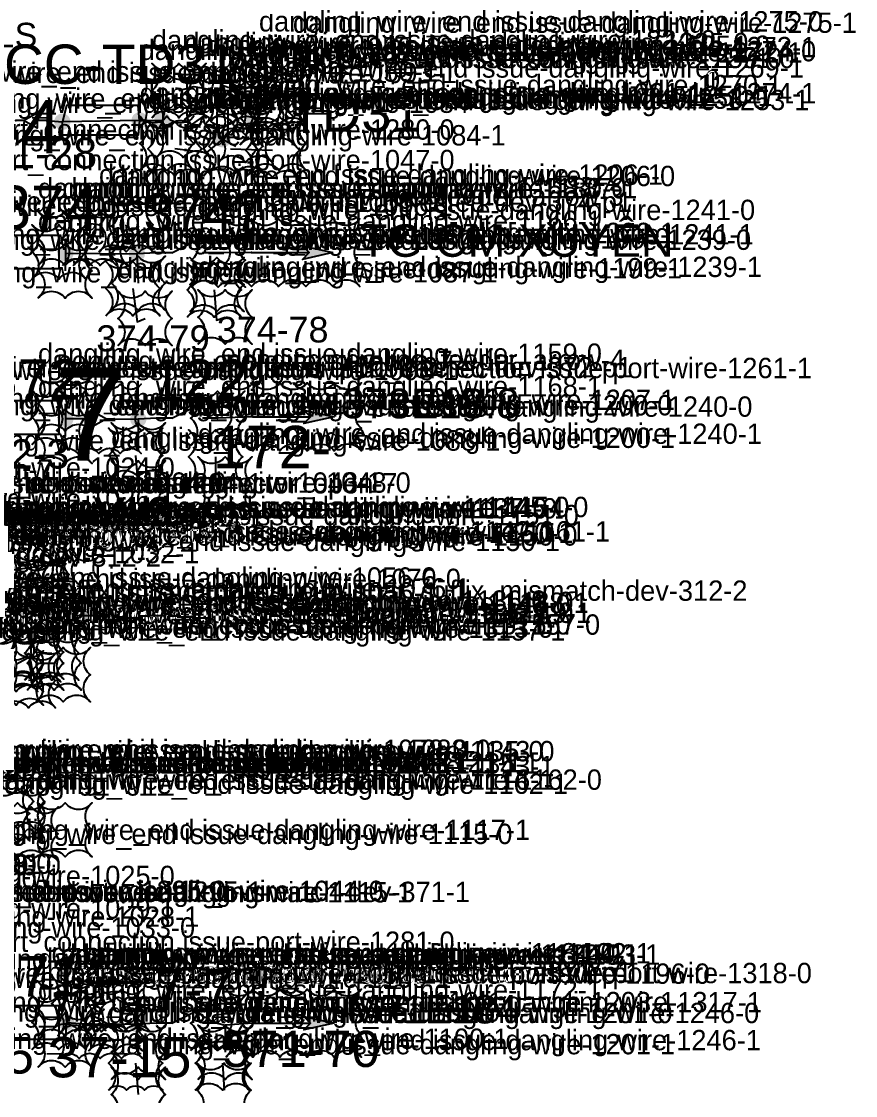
# Model space of a CAD drawing. Header units: millimetres. Extents: x -274 to 321, y 3 to 213.
# Drawn here: x 247.7 to 309.2, y 87.7 to 166.9 of the extents above; entities that cross this region are included whole.
import ezdxf

# ---------------------------------------------------------------- set-up
doc = ezdxf.new("R2010")
doc.units = ezdxf.units.MM
doc.layers.add('AI_REVIEW', color=2, linetype='Continuous')
doc.layers.add('TEXT', color=7, linetype='Continuous')
for name, color, linetype, lineweight in [('HV_500KV', 6, 'Continuous', 25), ('MV_35KV', 30, 'Continuous', 25), ('SLD_OTHER', 7, 'Continuous', 25)]:
    doc.layers.add(name, color=color, linetype=linetype, lineweight=lineweight)
doc.layers.add('SYM_PORTS', color=8, linetype='Continuous', plot=False)
doc.styles.add('SLD_TEXT', font='arial.ttf')

# ---------------------------------------------------------------- blocks, each defined once
blk = doc.blocks.new('SYM_CABLE_TERMINATION')
at = {"lineweight": 25}
for points in [[(0, 1.25), (0, 0.5)], [(0, -0.625), (0, -1.25)]]:
    blk.add_lwpolyline(points, dxfattribs=at)
blk.add_lwpolyline([(-0.625, 0.5), (0.625, 0.5), (0, -0.625)], close=True, dxfattribs=at)
at = {"layer": 'SYM_PORTS'}
for p in [(0, 1.25), (0, -1.25)]:
    blk.add_point(p, dxfattribs=at)
blk = doc.blocks.new('SYM_CIRCUIT_BREAKER')
at = {"lineweight": 25}
blk.add_lwpolyline([(-1.25, 2.5), (1.25, 2.5), (1.25, -2.5), (-1.25, -2.5)], close=True, dxfattribs=at)
at = {"layer": 'SYM_PORTS'}
for p in [(0, 2.5), (0, -2.5)]:
    blk.add_point(p, dxfattribs=at)
blk.add_attdef('DEVICE_CODE', (2.25, -0.5), '', height=2)
at = {"flags": 1}
blk.add_attdef('RATING', (2.25, -3.5), '', height=2, dxfattribs=at)
blk = doc.blocks.new('SYM_DISCONNECTOR_OPEN')
at = {"lineweight": 25}
for points in [[(0, 2.5), (0, 1.25)], [(0, -1.25), (-1.125, 1)], [(0, -1.25), (0, -2.5)]]:
    blk.add_lwpolyline(points, dxfattribs=at)
at = {"layer": 'SYM_PORTS'}
for p in [(0, 2.5), (0, -2.5)]:
    blk.add_point(p, dxfattribs=at)
blk.add_attdef('DEVICE_CODE', (1, -0.5), '', height=2)
blk = doc.blocks.new('SYM_LINE_FEEDER_ARROW')
blk.add_hatch(color=7).paths.add_polyline_path([(0, -3), (-0.5, -0.75), (0, -1.25), (0.5, -0.75)])
at = {"lineweight": 25}
blk.add_lwpolyline([(0, 3), (0, -1.25)], dxfattribs=at)
blk.add_lwpolyline([(0, -3), (-0.5, -0.75), (0, -1.25), (0.5, -0.75)], close=True, dxfattribs=at)
at = {"layer": 'SYM_PORTS'}
blk.add_point((0, 3), dxfattribs=at)
blk.add_attdef('LINE_NAME', (1.5, 0), '', height=2)

msp = doc.modelspace()

# ---------------------------------------------------------------- hatches: boundary and pattern name
at = {"layer": 'HV_500KV'}
h = msp.add_hatch(color=7, dxfattribs=at)
edge = h.paths.add_edge_path()
edge.add_arc((251, 93.1), 0.6, 0, 360)
h = msp.add_hatch(color=7, dxfattribs=at)
edge = h.paths.add_edge_path()
edge.add_arc((256.2, 92.975), 0.6, 0, 360)
at = {"layer": 'MV_35KV'}
h = msp.add_hatch(color=7, dxfattribs=at)
edge = h.paths.add_edge_path()
edge.add_arc((250.925, 149.8), 0.6, 0, 360)
h = msp.add_hatch(color=7, dxfattribs=at)
edge = h.paths.add_edge_path()
edge.add_arc((256.2, 149.775), 0.6, 0, 360)
h = msp.add_hatch(color=7, dxfattribs=at)
edge = h.paths.add_edge_path()
edge.add_arc((250.925, 137.6), 0.6, 0, 360)
h = msp.add_hatch(color=7, dxfattribs=at)
edge = h.paths.add_edge_path()
edge.add_arc((256.3, 137.575), 0.6, 0, 360)
at = {"layer": 'SLD_OTHER'}
h = msp.add_hatch(color=7, dxfattribs=at)
edge = h.paths.add_edge_path()
edge.add_arc((266.171, 161.557), 0.6, 0, 360)
h = msp.add_hatch(color=7, dxfattribs=at)
edge = h.paths.add_edge_path()
edge.add_arc((262.517, 160.896), 0.6, 0, 360)
h = msp.add_hatch(color=7, dxfattribs=at)
edge = h.paths.add_edge_path()
edge.add_arc((250.7, 159.5), 0.6, 0, 360)
h = msp.add_hatch(color=7, dxfattribs=at)
edge = h.paths.add_edge_path()
edge.add_arc((256.4, 159.6), 0.6, 0, 360)
h = msp.add_hatch(color=7, dxfattribs=at)
edge = h.paths.add_edge_path()
edge.add_arc((258.075, 159.6), 0.6, 0, 360)
h = msp.add_hatch(color=7, dxfattribs=at)
edge = h.paths.add_edge_path()
edge.add_arc((264.767, 159.796), 0.6, 0, 360)
h = msp.add_hatch(color=7, dxfattribs=at)
edge = h.paths.add_edge_path()
edge.add_arc((262.517, 158.204), 0.6, 0, 360)
h = msp.add_hatch(color=7, dxfattribs=at)
edge = h.paths.add_edge_path()
edge.add_arc((250.9, 125.65), 0.6, 0, 360)

# ---------------------------------------------------------------- linework, layer by layer
at = {"layer": 'AI_REVIEW'}
for points in [[(265.2, 161.2, -0.5), (267.2, 161.2, -0.5), (269.2, 161.2, -0.5), (269.2, 163.2, -0.5), (269.2, 165.2, -0.5), (267.2, 165.2, -0.5), (265.2, 165.2, -0.5), (265.2, 163.2, -0.5)], [(267.7, 161.1, -0.5), (269.7, 161.1, -0.5), (271.7, 161.1, -0.5), (271.7, 163.1, -0.5), (271.7, 165.1, -0.5), (269.7, 165.1, -0.5), (267.7, 165.1, -0.5), (267.7, 163.1, -0.5)], [(257.3, 159.8, -0.5), (259.3, 159.8, -0.5), (261.3, 159.8, -0.5), (261.3, 161.8, -0.5), (261.3, 163.8, -0.5), (259.3, 163.8, -0.5), (257.3, 163.8, -0.5), (257.3, 161.8, -0.5)], [(259.7, 159.6, -0.5), (261.7, 159.6, -0.5), (263.7, 159.6, -0.5), (263.7, 161.6, -0.5), (263.7, 163.6, -0.5), (261.7, 163.6, -0.5), (259.7, 163.6, -0.5), (259.7, 161.6, -0.5)], [(261.3, 159.4, -0.5), (263.3, 159.4, -0.5), (265.3, 159.4, -0.5), (265.3, 161.4, -0.5), (265.3, 163.4, -0.5), (263.3, 163.4, -0.5), (261.3, 163.4, -0.5), (261.3, 161.4, -0.5)], [(264.7, 159.3, -0.5), (266.7, 159.3, -0.5), (268.7, 159.3, -0.5), (268.7, 161.3, -0.5), (268.7, 163.3, -0.5), (266.7, 163.3, -0.5), (264.7, 163.3, -0.5), (264.7, 161.3, -0.5)], [(256.4, 159.1, -0.5), (258.4, 159.1, -0.5), (260.4, 159.1, -0.5), (260.4, 161.1, -0.5), (260.4, 163.1, -0.5), (258.4, 163.1, -0.5), (256.4, 163.1, -0.5), (256.4, 161.1, -0.5)], [(262.2, 158.5, -0.5), (264.2, 158.5, -0.5), (266.2, 158.5, -0.5), (266.2, 160.5, -0.5), (266.2, 162.5, -0.5), (264.2, 162.5, -0.5), (262.2, 162.5, -0.5), (262.2, 160.5, -0.5)], [(263.1, 158.5, -0.5), (265.1, 158.5, -0.5), (267.1, 158.5, -0.5), (267.1, 160.5, -0.5), (267.1, 162.5, -0.5), (265.1, 162.5, -0.5), (263.1, 162.5, -0.5), (263.1, 160.5, -0.5)], [(263.7, 158.9, -0.5), (265.7, 158.9, -0.5), (267.7, 158.9, -0.5), (267.7, 160.9, -0.5), (267.7, 162.9, -0.5), (265.7, 162.9, -0.5), (263.7, 162.9, -0.5), (263.7, 160.9, -0.5)], [(264.7, 159, -0.5), (266.7, 159, -0.5), (268.7, 159, -0.5), (268.7, 161, -0.5), (268.7, 163, -0.5), (266.7, 163, -0.5), (264.7, 163, -0.5), (264.7, 161, -0.5)], [(263.8, 157.8, -0.5), (265.8, 157.8, -0.5), (267.8, 157.8, -0.5), (267.8, 159.8, -0.5), (267.8, 161.8, -0.5), (265.8, 161.8, -0.5), (263.8, 161.8, -0.5), (263.8, 159.8, -0.5)], [(257.62, 156.86, -0.5), (259.62, 156.86, -0.5), (261.62, 156.86, -0.5), (261.62, 158.86, -0.5), (261.62, 160.86, -0.5), (259.62, 160.86, -0.5), (257.62, 160.86, -0.5), (257.62, 158.86, -0.5)], [(257.62, 156.86, -0.5), (259.62, 156.86, -0.5), (261.62, 156.86, -0.5), (261.62, 158.86, -0.5), (261.62, 160.86, -0.5), (259.62, 160.86, -0.5), (257.62, 160.86, -0.5), (257.62, 158.86, -0.5)], [(262.2, 156.5, -0.5), (264.2, 156.5, -0.5), (266.2, 156.5, -0.5), (266.2, 158.5, -0.5), (266.2, 160.5, -0.5), (264.2, 160.5, -0.5), (262.2, 160.5, -0.5), (262.2, 158.5, -0.5)], [(256.4, 155.9, -0.5), (258.4, 155.9, -0.5), (260.4, 155.9, -0.5), (260.4, 157.9, -0.5), (260.4, 159.9, -0.5), (258.4, 159.9, -0.5), (256.4, 159.9, -0.5), (256.4, 157.9, -0.5)], [(257, 155.5, -0.5), (259, 155.5, -0.5), (261, 155.5, -0.5), (261, 157.5, -0.5), (261, 159.5, -0.5), (259, 159.5, -0.5), (257, 159.5, -0.5), (257, 157.5, -0.5)], [(261.1, 155.5, -0.5), (263.1, 155.5, -0.5), (265.1, 155.5, -0.5), (265.1, 157.5, -0.5), (265.1, 159.5, -0.5), (263.1, 159.5, -0.5), (261.1, 159.5, -0.5), (261.1, 157.5, -0.5)], [(261.5, 155.7, -0.5), (263.5, 155.7, -0.5), (265.5, 155.7, -0.5), (265.5, 157.7, -0.5), (265.5, 159.7, -0.5), (263.5, 159.7, -0.5), (261.5, 159.7, -0.5), (261.5, 157.7, -0.5)], [(264.2, 155.4, -0.5), (266.2, 155.4, -0.5), (268.2, 155.4, -0.5), (268.2, 157.4, -0.5), (268.2, 159.4, -0.5), (266.2, 159.4, -0.5), (264.2, 159.4, -0.5), (264.2, 157.4, -0.5)], [(264.7, 155.9, -0.5), (266.7, 155.9, -0.5), (268.7, 155.9, -0.5), (268.7, 157.9, -0.5), (268.7, 159.9, -0.5), (266.7, 159.9, -0.5), (264.7, 159.9, -0.5), (264.7, 157.9, -0.5)], [(253.4, 149.9, -0.5), (255.4, 149.9, -0.5), (257.4, 149.9, -0.5), (257.4, 151.9, -0.5), (257.4, 153.9, -0.5), (255.4, 153.9, -0.5), (253.4, 153.9, -0.5), (253.4, 151.9, -0.5)], [(254.3, 149.8, -0.5), (256.3, 149.8, -0.5), (258.3, 149.8, -0.5), (258.3, 151.8, -0.5), (258.3, 153.8, -0.5), (256.3, 153.8, -0.5), (254.3, 153.8, -0.5), (254.3, 151.8, -0.5)], [(248.9, 148.9, -0.5), (250.9, 148.9, -0.5), (252.9, 148.9, -0.5), (252.9, 150.9, -0.5), (252.9, 152.9, -0.5), (250.9, 152.9, -0.5), (248.9, 152.9, -0.5), (248.9, 150.9, -0.5)], [(250.7, 148.9, -0.5), (252.7, 148.9, -0.5), (254.7, 148.9, -0.5), (254.7, 150.9, -0.5), (254.7, 152.9, -0.5), (252.7, 152.9, -0.5), (250.7, 152.9, -0.5), (250.7, 150.9, -0.5)], [(251.5, 148.9, -0.5), (253.5, 148.9, -0.5), (255.5, 148.9, -0.5), (255.5, 150.9, -0.5), (255.5, 152.9, -0.5), (253.5, 152.9, -0.5), (251.5, 152.9, -0.5), (251.5, 150.9, -0.5)], [(262.65, 147.35, -0.5), (264.65, 147.35, -0.5), (266.65, 147.35, -0.5), (268.65, 147.35, -0.5), (270.65, 147.35, -0.5), (272.65, 147.35, -0.5), (272.65, 149.017, -0.5), (272.65, 150.683, -0.5), (272.65, 152.35, -0.5), (270.65, 152.35, -0.5), (268.65, 152.35, -0.5), (266.65, 152.35, -0.5), (264.65, 152.35, -0.5), (262.65, 152.35, -0.5), (262.65, 150.683, -0.5), (262.65, 149.017, -0.5)], [(248.45, 147.9, -0.5), (250.45, 147.9, -0.5), (252.45, 147.9, -0.5), (252.45, 149.9, -0.5), (252.45, 151.9, -0.5), (250.45, 151.9, -0.5), (248.45, 151.9, -0.5), (248.45, 149.9, -0.5)], [(260.2, 147.3, -0.5), (262.2, 147.3, -0.5), (264.2, 147.3, -0.5), (264.2, 149.3, -0.5), (264.2, 151.3, -0.5), (262.2, 151.3, -0.5), (260.2, 151.3, -0.5), (260.2, 149.3, -0.5)], [(248.9, 146.5, -0.5), (250.9, 146.5, -0.5), (252.9, 146.5, -0.5), (252.9, 148.5, -0.5), (252.9, 150.5, -0.5), (250.9, 150.5, -0.5), (248.9, 150.5, -0.5), (248.9, 148.5, -0.5)], [(253.9, 145.2, -0.5), (255.9, 145.2, -0.5), (257.9, 145.2, -0.5), (257.9, 147.2, -0.5), (257.9, 149.2, -0.5), (255.9, 149.2, -0.5), (253.9, 149.2, -0.5), (253.9, 147.2, -0.5)], [(254.3, 145.6, -0.5), (256.3, 145.6, -0.5), (258.3, 145.6, -0.5), (258.3, 147.6, -0.5), (258.3, 149.6, -0.5), (256.3, 149.6, -0.5), (254.3, 149.6, -0.5), (254.3, 147.6, -0.5)], [(259.9, 145.1, -0.5), (261.9, 145.1, -0.5), (263.9, 145.1, -0.5), (263.9, 147.1, -0.5), (263.9, 149.1, -0.5), (261.9, 149.1, -0.5), (259.9, 149.1, -0.5), (259.9, 147.1, -0.5)], [(260.1, 145.5, -0.5), (262.1, 145.5, -0.5), (264.1, 145.5, -0.5), (264.1, 147.5, -0.5), (264.1, 149.5, -0.5), (262.1, 149.5, -0.5), (260.1, 149.5, -0.5), (260.1, 147.5, -0.5)], [(254.8, 143, -0.5), (256.8, 143, -0.5), (258.8, 143, -0.5), (258.8, 145, -0.5), (258.8, 147, -0.5), (256.8, 147, -0.5), (254.8, 147, -0.5), (254.8, 145, -0.5)], [(260.7, 143.1, -0.5), (262.7, 143.1, -0.5), (264.7, 143.1, -0.5), (264.7, 145.1, -0.5), (264.7, 147.1, -0.5), (262.7, 147.1, -0.5), (260.7, 147.1, -0.5), (260.7, 145.1, -0.5)], [(248.9, 136.7, -0.5), (250.9, 136.7, -0.5), (252.9, 136.7, -0.5), (252.9, 138.7, -0.5), (252.9, 140.7, -0.5), (250.9, 140.7, -0.5), (248.9, 140.7, -0.5), (248.9, 138.7, -0.5)], [(250.275, 135.037, -0.5), (251.838, 135.037, -0.5), (253.4, 135.037, -0.5), (254.962, 135.037, -0.5), (256.525, 135.037, -0.5), (256.525, 136.745, -0.5), (256.525, 138.454, -0.5), (256.525, 140.162, -0.5), (254.962, 140.162, -0.5), (253.4, 140.162, -0.5), (251.838, 140.162, -0.5), (250.275, 140.162, -0.5), (250.275, 138.454, -0.5), (250.275, 136.745, -0.5)], [(262.75, 135.25, -0.5), (264.75, 135.25, -0.5), (266.75, 135.25, -0.5), (268.75, 135.25, -0.5), (270.75, 135.25, -0.5), (272.75, 135.25, -0.5), (272.75, 136.917, -0.5), (272.75, 138.583, -0.5), (272.75, 140.25, -0.5), (270.75, 140.25, -0.5), (268.75, 140.25, -0.5), (266.75, 140.25, -0.5), (264.75, 140.25, -0.5), (262.75, 140.25, -0.5), (262.75, 138.583, -0.5), (262.75, 136.917, -0.5)], [(248.45, 135.7, -0.5), (250.45, 135.7, -0.5), (252.45, 135.7, -0.5), (252.45, 137.7, -0.5), (252.45, 139.7, -0.5), (250.45, 139.7, -0.5), (248.45, 139.7, -0.5), (248.45, 137.7, -0.5)], [(260.15, 135.644, -0.5), (262.15, 135.644, -0.5), (264.15, 135.644, -0.5), (264.15, 137.644, -0.5), (264.15, 139.644, -0.5), (262.15, 139.644, -0.5), (260.15, 139.644, -0.5), (260.15, 137.644, -0.5)], [(248.9, 134.3, -0.5), (250.9, 134.3, -0.5), (252.9, 134.3, -0.5), (252.9, 136.3, -0.5), (252.9, 138.3, -0.5), (250.9, 138.3, -0.5), (248.9, 138.3, -0.5), (248.9, 136.3, -0.5)], [(254.3, 133.3, -0.5), (256.3, 133.3, -0.5), (258.3, 133.3, -0.5), (258.3, 135.3, -0.5), (258.3, 137.3, -0.5), (256.3, 137.3, -0.5), (254.3, 137.3, -0.5), (254.3, 135.3, -0.5)], [(254.1, 132.9, -0.5), (255.433, 132.9, -0.5), (256.767, 132.9, -0.5), (258.1, 132.9, -0.5), (258.1, 134.9, -0.5), (258.1, 136.9, -0.5), (256.767, 136.9, -0.5), (255.433, 136.9, -0.5), (254.1, 136.9, -0.5), (254.1, 134.9, -0.5)], [(260, 132.8, -0.5), (262, 132.8, -0.5), (264, 132.8, -0.5), (264, 134.8, -0.5), (264, 136.8, -0.5), (262, 136.8, -0.5), (260, 136.8, -0.5), (260, 134.8, -0.5)], [(260.7, 130.8, -0.5), (262.7, 130.8, -0.5), (264.7, 130.8, -0.5), (264.7, 132.8, -0.5), (264.7, 134.8, -0.5), (262.7, 134.8, -0.5), (260.7, 134.8, -0.5), (260.7, 132.8, -0.5)], [(254.3, 130.5, -0.5), (256.3, 130.5, -0.5), (258.3, 130.5, -0.5), (258.3, 132.5, -0.5), (258.3, 134.5, -0.5), (256.3, 134.5, -0.5), (254.3, 134.5, -0.5), (254.3, 132.5, -0.5)], [(244.9, 125.3, -0.5), (246.9, 125.3, -0.5), (248.9, 125.3, -0.5), (248.9, 126.633, -0.5), (248.9, 127.967, -0.5), (248.9, 129.3, -0.5), (246.9, 129.3, -0.5), (244.9, 129.3, -0.5), (244.9, 127.967, -0.5), (244.9, 126.633, -0.5)], [(245.6, 125.3, -0.5), (247.6, 125.3, -0.5), (249.6, 125.3, -0.5), (249.6, 126.633, -0.5), (249.6, 127.967, -0.5), (249.6, 129.3, -0.5), (247.6, 129.3, -0.5), (245.6, 129.3, -0.5), (245.6, 127.967, -0.5), (245.6, 126.633, -0.5)], [(246.5, 125.4, -0.5), (248.5, 125.4, -0.5), (250.5, 125.4, -0.5), (250.5, 127.4, -0.5), (250.5, 129.4, -0.5), (248.5, 129.4, -0.5), (246.5, 129.4, -0.5), (246.5, 127.4, -0.5)], [(247.9, 125.4, -0.5), (249.9, 125.4, -0.5), (251.9, 125.4, -0.5), (251.9, 127.4, -0.5), (251.9, 129.4, -0.5), (249.9, 129.4, -0.5), (247.9, 129.4, -0.5), (247.9, 127.4, -0.5)], [(247.2, 124.8, -0.5), (249.2, 124.8, -0.5), (251.2, 124.8, -0.5), (251.2, 126.133, -0.5), (251.2, 127.467, -0.5), (251.2, 128.8, -0.5), (249.2, 128.8, -0.5), (247.2, 128.8, -0.5), (247.2, 127.467, -0.5), (247.2, 126.133, -0.5)], [(245.4, 123.6, -0.5), (247.4, 123.6, -0.5), (249.4, 123.6, -0.5), (249.4, 125.6, -0.5), (249.4, 127.6, -0.5), (247.4, 127.6, -0.5), (245.4, 127.6, -0.5), (245.4, 125.6, -0.5)], [(246.8, 123.5, -0.5), (248.8, 123.5, -0.5), (250.8, 123.5, -0.5), (250.8, 125.5, -0.5), (250.8, 127.5, -0.5), (248.8, 127.5, -0.5), (246.8, 127.5, -0.5), (246.8, 125.5, -0.5)], [(249.5, 123.6, -0.5), (251.5, 123.6, -0.5), (253.5, 123.6, -0.5), (253.5, 125.6, -0.5), (253.5, 127.6, -0.5), (251.5, 127.6, -0.5), (249.5, 127.6, -0.5), (249.5, 125.6, -0.5)], [(245.8, 122.9, -0.5), (247.8, 122.9, -0.5), (249.8, 122.9, -0.5), (249.8, 124.9, -0.5), (249.8, 126.9, -0.5), (247.8, 126.9, -0.5), (245.8, 126.9, -0.5), (245.8, 124.9, -0.5)], [(247.1, 123.3, -0.5), (249.1, 123.3, -0.5), (251.1, 123.3, -0.5), (251.1, 125.3, -0.5), (251.1, 127.3, -0.5), (249.1, 127.3, -0.5), (247.1, 127.3, -0.5), (247.1, 125.3, -0.5)], [(244.8, 118.5, -0.5), (246.8, 118.5, -0.5), (248.8, 118.5, -0.5), (248.8, 120.5, -0.5), (248.8, 122.5, -0.5), (246.8, 122.5, -0.5), (244.8, 122.5, -0.5), (244.8, 120.5, -0.5)], [(246.6, 118.2, -0.5), (248.6, 118.2, -0.5), (250.6, 118.2, -0.5), (250.6, 120.2, -0.5), (250.6, 122.2, -0.5), (248.6, 122.2, -0.5), (246.6, 122.2, -0.5), (246.6, 120.2, -0.5)], [(246.8, 118.4, -0.5), (248.8, 118.4, -0.5), (250.8, 118.4, -0.5), (250.8, 120.4, -0.5), (250.8, 122.4, -0.5), (248.8, 122.4, -0.5), (246.8, 122.4, -0.5), (246.8, 120.4, -0.5)], [(247.918, 118.336, -0.5), (249.918, 118.336, -0.5), (251.918, 118.336, -0.5), (251.918, 120.336, -0.5), (251.918, 122.336, -0.5), (249.918, 122.336, -0.5), (247.918, 122.336, -0.5), (247.918, 120.336, -0.5)], [(244.9, 117.5, -0.5), (246.9, 117.5, -0.5), (248.9, 117.5, -0.5), (248.9, 119.5, -0.5), (248.9, 121.5, -0.5), (246.9, 121.5, -0.5), (244.9, 121.5, -0.5), (244.9, 119.5, -0.5)], [(245.3, 117.5, -0.5), (247.3, 117.5, -0.5), (249.3, 117.5, -0.5), (249.3, 119.5, -0.5), (249.3, 121.5, -0.5), (247.3, 121.5, -0.5), (245.3, 121.5, -0.5), (245.3, 119.5, -0.5)], [(246.8, 117.6, -0.5), (248.8, 117.6, -0.5), (250.8, 117.6, -0.5), (250.8, 119.6, -0.5), (250.8, 121.6, -0.5), (248.8, 121.6, -0.5), (246.8, 121.6, -0.5), (246.8, 119.6, -0.5)], [(248.1, 117.6, -0.5), (250.1, 117.6, -0.5), (252.1, 117.6, -0.5), (252.1, 119.6, -0.5), (252.1, 121.6, -0.5), (250.1, 121.6, -0.5), (248.1, 121.6, -0.5), (248.1, 119.6, -0.5)], [(245.3, 116.5, -0.5), (247.3, 116.5, -0.5), (249.3, 116.5, -0.5), (249.3, 118.5, -0.5), (249.3, 120.5, -0.5), (247.3, 120.5, -0.5), (245.3, 120.5, -0.5), (245.3, 118.5, -0.5)], [(248.767, 116.733, -0.5), (250.767, 116.733, -0.5), (252.767, 116.733, -0.5), (252.767, 118.733, -0.5), (252.767, 120.733, -0.5), (250.767, 120.733, -0.5), (248.767, 120.733, -0.5), (248.767, 118.733, -0.5)], [(246.2, 116.3, -0.5), (248.2, 116.3, -0.5), (250.2, 116.3, -0.5), (250.2, 118.3, -0.5), (250.2, 120.3, -0.5), (248.2, 120.3, -0.5), (246.2, 120.3, -0.5), (246.2, 118.3, -0.5)], [(244.6, 107.4, -0.5), (246.6, 107.4, -0.5), (248.6, 107.4, -0.5), (248.6, 109.4, -0.5), (248.6, 111.4, -0.5), (246.6, 111.4, -0.5), (244.6, 111.4, -0.5), (244.6, 109.4, -0.5)], [(245.4, 107.4, -0.5), (247.4, 107.4, -0.5), (249.4, 107.4, -0.5), (249.4, 109.4, -0.5), (249.4, 111.4, -0.5), (247.4, 111.4, -0.5), (245.4, 111.4, -0.5), (245.4, 109.4, -0.5)], [(244.3, 106.5, -0.5), (246.3, 106.5, -0.5), (248.3, 106.5, -0.5), (248.3, 108.5, -0.5), (248.3, 110.5, -0.5), (246.3, 110.5, -0.5), (244.3, 110.5, -0.5), (244.3, 108.5, -0.5)], [(245.4, 106.3, -0.5), (247.4, 106.3, -0.5), (249.4, 106.3, -0.5), (249.4, 108.3, -0.5), (249.4, 110.3, -0.5), (247.4, 110.3, -0.5), (245.4, 110.3, -0.5), (245.4, 108.3, -0.5)], [(245.4, 105.3, -0.5), (247.4, 105.3, -0.5), (249.4, 105.3, -0.5), (249.4, 107.3, -0.5), (249.4, 109.3, -0.5), (247.4, 109.3, -0.5), (245.4, 109.3, -0.5), (245.4, 107.3, -0.5)], [(248.9, 105.3, -0.5), (250.9, 105.3, -0.5), (252.9, 105.3, -0.5), (252.9, 107.3, -0.5), (252.9, 109.3, -0.5), (250.9, 109.3, -0.5), (248.9, 109.3, -0.5), (248.9, 107.3, -0.5)], [(246.4, 105, -0.5), (248.4, 105, -0.5), (250.4, 105, -0.5), (250.4, 107, -0.5), (250.4, 109, -0.5), (248.4, 109, -0.5), (246.4, 109, -0.5), (246.4, 107, -0.5)], [(248.9, 92.1, -0.5), (250.9, 92.1, -0.5), (252.9, 92.1, -0.5), (252.9, 94.1, -0.5), (252.9, 96.1, -0.5), (250.9, 96.1, -0.5), (248.9, 96.1, -0.5), (248.9, 94.1, -0.5)], [(249.9, 92.5, -0.5), (251.9, 92.5, -0.5), (253.9, 92.5, -0.5), (253.9, 94.5, -0.5), (253.9, 96.5, -0.5), (251.9, 96.5, -0.5), (249.9, 96.5, -0.5), (249.9, 94.5, -0.5)], [(250.6, 92.4, -0.5), (252.6, 92.4, -0.5), (254.6, 92.4, -0.5), (254.6, 94.4, -0.5), (254.6, 96.4, -0.5), (252.6, 96.4, -0.5), (250.6, 96.4, -0.5), (250.6, 94.4, -0.5)], [(251.6, 92.4, -0.5), (253.6, 92.4, -0.5), (255.6, 92.4, -0.5), (255.6, 94.4, -0.5), (255.6, 96.4, -0.5), (253.6, 96.4, -0.5), (251.6, 96.4, -0.5), (251.6, 94.4, -0.5)], [(252.5, 92.5, -0.5), (254.5, 92.5, -0.5), (256.5, 92.5, -0.5), (256.5, 94.5, -0.5), (256.5, 96.5, -0.5), (254.5, 96.5, -0.5), (252.5, 96.5, -0.5), (252.5, 94.5, -0.5)], [(253.2, 92.4, -0.5), (255.2, 92.4, -0.5), (257.2, 92.4, -0.5), (257.2, 94.4, -0.5), (257.2, 96.4, -0.5), (255.2, 96.4, -0.5), (253.2, 96.4, -0.5), (253.2, 94.4, -0.5)], [(248.45, 91.1, -0.5), (250.45, 91.1, -0.5), (252.45, 91.1, -0.5), (252.45, 93.1, -0.5), (252.45, 95.1, -0.5), (250.45, 95.1, -0.5), (248.45, 95.1, -0.5), (248.45, 93.1, -0.5)], [(250.375, 90.437, -0.5), (251.938, 90.437, -0.5), (253.5, 90.437, -0.5), (255.062, 90.437, -0.5), (256.625, 90.437, -0.5), (256.625, 92.145, -0.5), (256.625, 93.854, -0.5), (256.625, 95.562, -0.5), (255.062, 95.562, -0.5), (253.5, 95.562, -0.5), (251.938, 95.562, -0.5), (250.375, 95.562, -0.5), (250.375, 93.854, -0.5), (250.375, 92.145, -0.5)], [(260.15, 91.044, -0.5), (262.15, 91.044, -0.5), (264.15, 91.044, -0.5), (264.15, 93.044, -0.5), (264.15, 95.044, -0.5), (262.15, 95.044, -0.5), (260.15, 95.044, -0.5), (260.15, 93.044, -0.5)], [(262.75, 90.55, -0.5), (264.75, 90.55, -0.5), (266.75, 90.55, -0.5), (268.75, 90.55, -0.5), (270.75, 90.55, -0.5), (272.75, 90.55, -0.5), (272.75, 92.217, -0.5), (272.75, 93.883, -0.5), (272.75, 95.55, -0.5), (270.75, 95.55, -0.5), (268.75, 95.55, -0.5), (266.75, 95.55, -0.5), (264.75, 95.55, -0.5), (262.75, 95.55, -0.5), (262.75, 93.883, -0.5), (262.75, 92.217, -0.5)], [(252.625, 91, -0.5), (254.625, 91, -0.5), (256.625, 91, -0.5), (256.625, 93, -0.5), (256.625, 95, -0.5), (254.625, 95, -0.5), (252.625, 95, -0.5), (252.625, 93, -0.5)], [(248.9, 89.8, -0.5), (250.9, 89.8, -0.5), (252.9, 89.8, -0.5), (252.9, 91.8, -0.5), (252.9, 93.8, -0.5), (250.9, 93.8, -0.5), (248.9, 93.8, -0.5), (248.9, 91.8, -0.5)], [(254.3, 88.9, -0.5), (256.3, 88.9, -0.5), (258.3, 88.9, -0.5), (258.3, 90.9, -0.5), (258.3, 92.9, -0.5), (256.3, 92.9, -0.5), (254.3, 92.9, -0.5), (254.3, 90.9, -0.5)], [(260.7, 88.9, -0.5), (262.7, 88.9, -0.5), (264.7, 88.9, -0.5), (264.7, 90.9, -0.5), (264.7, 92.9, -0.5), (262.7, 92.9, -0.5), (260.7, 92.9, -0.5), (260.7, 90.9, -0.5)], [(254.1, 88.1, -0.5), (255.433, 88.1, -0.5), (256.767, 88.1, -0.5), (258.1, 88.1, -0.5), (258.1, 90.1, -0.5), (258.1, 92.1, -0.5), (256.767, 92.1, -0.5), (255.433, 92.1, -0.5), (254.1, 92.1, -0.5), (254.1, 90.1, -0.5)], [(260.5, 88.1, -0.5), (262.5, 88.1, -0.5), (264.5, 88.1, -0.5), (264.5, 90.1, -0.5), (264.5, 92.1, -0.5), (262.5, 92.1, -0.5), (260.5, 92.1, -0.5), (260.5, 90.1, -0.5)], [(254.3, 85.8, -0.5), (256.3, 85.8, -0.5), (258.3, 85.8, -0.5), (258.3, 87.8, -0.5), (258.3, 89.8, -0.5), (256.3, 89.8, -0.5), (254.3, 89.8, -0.5), (254.3, 87.8, -0.5)], [(260.625, 86.1, -0.5), (262.625, 86.1, -0.5), (264.625, 86.1, -0.5), (264.625, 88.1, -0.5), (264.625, 90.1, -0.5), (262.625, 90.1, -0.5), (260.625, 90.1, -0.5), (260.625, 88.1, -0.5)]]:
    msp.add_lwpolyline(points, format="xyb", close=True, dxfattribs=at)
at = {"layer": 'HV_500KV'}
for points in [[(250.9, 94.1), (251, 93.1)], [(251, 93.1), (250.9, 91.8)], [(251, 93.1), (252.375, 93)], [(254.625, 93), (256.2, 92.975)], [(257.65, 93.044), (256.2, 92.975)], [(256.2, 92.975), (256.3, 90.9)], [(262.15, 93.044), (262.7, 92.9)], [(264.75, 93.05), (262.7, 92.9)], [(262.7, 92.9), (262.7, 90.9)]]:
    msp.add_lwpolyline(points, dxfattribs=at)
at = {"layer": 'MV_35KV'}
for points in [[(250.9, 150.9), (250.925, 149.8)], [(250.925, 149.8), (250.9, 148.5)], [(250.925, 149.8), (256.2, 149.775)], [(257.65, 149.844), (256.2, 149.775)], [(256.2, 149.775), (256.3, 147.6)], [(264.65, 149.85), (262.15, 149.844)], [(250.9, 138.7), (250.925, 137.6)], [(250.925, 137.6), (250.9, 136.3)], [(252.275, 137.6), (250.925, 137.6)], [(254.525, 137.6), (256.3, 137.575)], [(257.65, 137.644), (256.3, 137.575)], [(256.3, 137.575), (256.3, 135.3)], [(264.75, 137.75), (262.15, 137.644)]]:
    msp.add_lwpolyline(points, dxfattribs=at)
at = {"layer": 'SLD_OTHER'}
for points in [[(267.2, 163.2), (269.7, 163.4), (269.7, 163.1)], [(259.3, 161.8), (260.4, 162.1), (262.1, 161.8), (263.2, 161.8), (265, 162.1), (266.171, 161.557)], [(261.7, 161.6), (262.2, 161.6), (262.517, 160.896)], [(266.171, 161.557), (265.7, 160.9)], [(266.171, 161.557), (266.7, 161.3)], [(258.4, 161.1), (258.075, 159.6)], [(262.517, 160.896), (262.1, 160.2), (262.1, 158.8), (262.517, 158.204)], [(263.3, 161.4), (262.517, 160.896)], [(262.517, 160.896), (262.9, 160.4), (262.9, 158.7), (262.517, 158.204)], [(266.7, 161), (267, 160), (266.7, 157.9)], [(256.4, 159.6), (256.3, 160.7), (251, 160.7), (250.7, 159.5)], [(264.2, 160.5), (264.767, 159.796)], [(265.1, 160.5), (264.767, 159.796)], [(249.525, 159.6), (250.7, 159.5)], [(256.4, 159.6), (250.7, 159.5)], [(256.4, 159.6), (256.3, 158.5), (250.7, 158.5), (250.7, 159.5)], [(256.4, 159.6), (258.075, 159.6)], [(258.075, 159.6), (258.4, 157.9)], [(259.62, 158.86), (260.9, 159.3), (261.033, 159.867), (259.62, 158.86)], [(264.767, 159.796), (264.2, 158.5)], [(264.767, 159.796), (265.8, 159.8)], [(262.517, 158.204), (261.3, 157.2), (259, 157.5)], [(262.517, 158.204), (263.5, 157.7)], [(263.1, 157.5), (266.2, 157.4)], [(252.7, 150.9), (252.8, 152), (253.5, 151.9), (253.5, 150.9)], [(256.3, 151.8), (256.2, 151.16), (255.5, 151.16), (255.4, 151.9)], [(262.2, 149.3), (262.1, 147.5)], [(255.9, 147.2), (256.22, 144.76), (256.8, 145)], [(261.9, 147.1), (262.071, 144.871), (262.7, 145.1)], [(256.1, 134.9), (256.3, 132.5)], [(262, 134.8), (262, 132.7), (262.7, 132.8)], [(248.5, 127.4), (248.633, 126.667)], [(249.2, 126.8), (248.633, 126.667)], [(249.9, 127.4), (250.1, 126.8), (250.7, 126.7), (250.9, 125.65)], [(248.633, 126.667), (247.6, 126.525)], [(249.1, 125.3), (247.8, 124.9)], [(250.9, 125.65), (248.8, 125.5)], [(250.9, 125.65), (251.5, 125.6)], [(248.8, 120.4), (249.918, 120.336)], [(248.6, 120.2), (247.3, 119.5)], [(248.8, 119.6), (250.1, 119.6)], [(250.767, 118.733), (248.2, 118.3)], [(250.9, 107.3), (248.4, 107)], [(251.9, 94.5), (251.8, 95.3), (252.5, 95.5), (252.6, 94.4)], [(254.6, 95.375), (253.733, 95.267), (253.6, 94.4)], [(254.6, 95.375), (254.5, 94.5)], [(254.6, 95.375), (255.2, 95.375), (255.2, 94.4)], [(256.1, 90.1), (256.3, 87.8)], [(262.5, 90.1), (262.625, 88.1)]]:
    msp.add_lwpolyline(points, dxfattribs=at)

# ---------------------------------------------------------------- block references
at = {"layer": 'HV_500KV', "xscale": 0.9, "yscale": 0.9, "rotation": 90}
msp.add_blockref('SYM_CABLE_TERMINATION', (253.5, 93), dxfattribs=at)
at = {"layer": 'HV_500KV'}
ref = msp.add_blockref('SYM_DISCONNECTOR_OPEN', (259.9, 93.044), dxfattribs=dict(at, xscale=0.9, yscale=0.9, rotation=270))
ref.add_attrib('DEVICE_CODE', '571-70', (262.5, 89.82), dxfattribs={"layer": 'TEXT', "height": 2.669, "style": 'SLD_TEXT'})
at = {"layer": 'HV_500KV', "rotation": 90}
msp.add_blockref('SYM_LINE_FEEDER_ARROW', (267.75, 93.05), dxfattribs=at)
at = {"layer": 'MV_35KV'}
ref = msp.add_blockref('SYM_CIRCUIT_BREAKER', (247.95, 149.9), dxfattribs=dict(at, rotation=270))
ref.add_attrib('DEVICE_CODE', '374', (245.9, 151.583), dxfattribs={"layer": 'TEXT', "height": 3.2038, "style": 'SLD_TEXT'})
ref = msp.add_blockref('SYM_DISCONNECTOR_OPEN', (259.9, 149.844), dxfattribs=dict(at, xscale=0.9, yscale=0.9, rotation=270))
ref.add_attrib('DEVICE_CODE', '374-79', (253.2, 142.566), dxfattribs={"layer": 'TEXT', "height": 1.9259, "style": 'SLD_TEXT'})
at = {"layer": 'MV_35KV', "rotation": 90}
for p in [(267.65, 149.85), (267.75, 137.75)]:
    msp.add_blockref('SYM_LINE_FEEDER_ARROW', p, dxfattribs=at)
at = {"layer": 'MV_35KV'}
ref = msp.add_blockref('SYM_CIRCUIT_BREAKER', (247.95, 137.7), dxfattribs=dict(at, rotation=270))
ref.add_attrib('DEVICE_CODE', '372', (245.1, 139.023), dxfattribs={"layer": 'TEXT', "height": 2.965, "style": 'SLD_TEXT'})
ref = msp.add_blockref('SYM_DISCONNECTOR_OPEN', (259.9, 137.644), dxfattribs=dict(at, xscale=0.9, yscale=0.9, rotation=270))
ref.add_attrib('DEVICE_CODE', '372-3', (243.5, 133.936), dxfattribs={"layer": 'TEXT', "height": 2.1553, "style": 'SLD_TEXT'})
at = {"layer": 'MV_35KV', "xscale": 0.9, "yscale": 0.9, "rotation": 90}
msp.add_blockref('SYM_CABLE_TERMINATION', (253.4, 137.6), dxfattribs=at)
at = {"layer": 'MV_35KV'}
ref = msp.add_blockref('SYM_CIRCUIT_BREAKER', (247.95, 93.1), dxfattribs=dict(at, rotation=270))
ref.add_attrib('DEVICE_CODE', '371', (245.1, 94.995), dxfattribs={"layer": 'TEXT', "height": 2.9925, "style": 'SLD_TEXT'})
at = {"layer": 'SLD_OTHER', "xscale": 0.9, "yscale": 0.9, "rotation": 270}
msp.add_blockref('SYM_CABLE_TERMINATION', (248.4, 159.6), dxfattribs=at)

# ---------------------------------------------------------------- texts
at = {"layer": 'AI_REVIEW', "char_height": 1.5, "attachment_point": 7}
for s, insert in [('dangling_wire_end issue-dangling-wire-1275-0', (265.2, 165.7)), ('dangling_wire_end issue-dangling-wire-1275-1', (267.7, 165.6)), ('dangling_wire_end issue-dangling-wire-1224-0', (257.3, 164.3)), ('dangling_wire_end issue-dangling-wire-1223-0', (256.4, 163.6)), ('dangling_wire_end issue-dangling-wire-1235-0', (259.7, 164.1)), ('dangling_wire_end issue-dangling-wire-1254-0', (261.3, 163.9)), ('dangling_wire_end issue-dangling-wire-1273-1', (264.7, 163.8)), ('dangling_wire_end issue-dangling-wire-1274-0', (264.7, 163.5)), ('dangling_wire_end issue-dangling-wire-1259-0', (262.2, 163)), ('dangling_wire_end issue-dangling-wire-1271-0', (263.1, 163)), ('dangling_wire_end issue-dangling-wire-1272-1', (263.7, 163.4)), ('dangling_wire_end issue-dangling-wire-1050-1', (236.8, 162)), ('dangling_wire_end issue-dangling-wire-1093-1', (238.2, 161.9)), ('dangling_wire_end issue-dangling-wire-1269-1', (263.8, 162.3)), ('dangling_wire_end issue-dangling-wire-1225-0', (257.62, 161.36)), ('dangling_wire_end issue-dangling-wire-1225-1', (257.62, 161.36)), ('dangling_wire_end issue-dangling-wire-1221-1', (256.4, 160.4)), ('dangling_wire_end issue-dangling-wire-1270-1', (262.2, 161)), ('dangling_wire_end issue-dangling-wire-1274-1', (264.7, 160.4)), ('dangling_wire_end issue-dangling-wire-1084-0', (240.9, 159.7)), ('dangling_wire_end issue-dangling-wire-1095-1', (241.5, 160)), ('dangling_wire_end issue-dangling-wire-1249-1', (257, 160)), ('dangling_wire_end issue-dangling-wire-1253-0', (261.1, 160)), ('dangling_wire_end issue-dangling-wire-1250-1', (261.5, 160.2)), ('dangling_wire_end issue-dangling-wire-1253-1', (264.2, 159.9)), ('ambiguous_port_connection issue-port-wire-1280-0', (233.8, 157.725)), ('dangling_wire_end issue-dangling-wire-1084-1', (241.8, 157.3)), ('ambiguous_port_connection issue-port-wire-1047-0', (233.8, 155.475)), ('dangling_wire_end issue-dangling-wire-1206-1', (253.4, 154.4)), ('dangling_wire_end issue-dangling-wire-1206-0', (254.3, 154.3)), ('dangling_wire_end issue-dangling-wire-1158-0', (248.9, 153.4)), ('dangling_wire_end issue-dangling-wire-1187-0', (250.7, 153.4)), ('dangling_wire_end issue-dangling-wire-1187-1', (251.5, 153.4)), ('dangling_wire_end issue-dangling-wire-1058-0', (236.8, 152.4)), ('unconnected_port issue-unconnected-dev-374-p1', (248.45, 152.4)), ('pending dev-line_feeder_arrow-3', (262.65, 152.85)), ('dangling_wire_end issue-dangling-wire-1096-1', (237.9, 152.1)), ('dangling_wire_end issue-dangling-wire-1241-0', (260.2, 151.8)), ('dangling_wire_end issue-dangling-wire-1166-1', (248.9, 151)), ('dangling_wire_end issue-dangling-wire-1097-1', (241.5, 150)), ('dangling_wire_end issue-dangling-wire-1202-1', (254.3, 150.1)), ('dangling_wire_end issue-dangling-wire-1241-1', (260.1, 150)), ('dangling_wire_end issue-dangling-wire-1087-0', (241.1, 149.6)), ('dangling_wire_end issue-dangling-wire-1199-0', (253.9, 149.7)), ('dangling_wire_end issue-dangling-wire-1239-0', (259.9, 149.6)), ('dangling_wire_end issue-dangling-wire-1087-1', (241.2, 147.2)), ('dangling_wire_end issue-dangling-wire-1199-1', (254.8, 147.5)), ('dangling_wire_end issue-dangling-wire-1239-1', (260.7, 147.6)), ('dangling_wire_end issue-dangling-wire-1159-0', (248.9, 141.2)), ('pending dev-cable_termination-7', (250.275, 140.662)), ('pending dev-line_feeder_arrow-4', (262.75, 140.75)), ('dangling_wire_end issue-dangling-wire-1059-0', (236.8, 140.2)), ('dangling_wire_end issue-dangling-wire-1098-1', (238.3, 140)), ('unconnected_port issue-unconnected-dev-372-p1', (248.45, 140.2)), ('ambiguous_port_connection issue-port-wire-1261-1', (260.15, 140.144)), ('dangling_wire_end issue-dangling-wire-1168-1', (248.9, 138.8)), ('dangling_wire_end issue-dangling-wire-1088-0', (241.1, 137.4)), ('dangling_wire_end issue-dangling-wire-1099-1', (241.4, 137.9)), ('dangling_wire_end issue-dangling-wire-1200-0', (254.1, 137.4)), ('dangling_wire_end issue-dangling-wire-1207-1', (254.3, 137.8)), ('dangling_wire_end issue-dangling-wire-1240-0', (260, 137.3)), ('dangling_wire_end issue-dangling-wire-1200-1', (254.3, 135)), ('dangling_wire_end issue-dangling-wire-1240-1', (260.7, 135.3)), ('dangling_wire_end issue-dangling-wire-1088-1', (241.4, 134.8)), ('dangling_wire_end issue-dangling-wire-1024-0', (217.4, 132.8)), ('pending dev-disconnector_open-7', (219.65, 132.656)), ('ambiguous_port_connection issue-port-wire-1294-0', (216.95, 131.7)), ('ambiguous_port_connection issue-port-wire-1294-1', (219.65, 131.644)), ('missing_label issue-missing_label-dev-disconnector_open-7', (221.9, 131.644)), ('dangling_wire_end issue-dangling-wire-1043-1', (232.7, 131.7)), ('dangling_wire_end issue-dangling-wire-1048-0', (234.8, 131.7)), ('dangling_wire_end issue-dangling-wire-1026-1', (217.4, 130.5)), ('dangling_wire_end issue-dangling-wire-1027-1', (219.2, 129.5)), ('dangling_wire_end issue-dangling-wire-1137-0', (244.9, 129.8)), ('dangling_wire_end issue-dangling-wire-1144-0', (245.6, 129.8)), ('dangling_wire_end issue-dangling-wire-1145-0', (246.5, 129.9)), ('dangling_wire_end issue-dangling-wire-1154-0', (247.9, 129.9)), ('dangling_wire_end issue-dangling-wire-1032-0', (218.9, 128.9)), ('dangling_wire_end issue-dangling-wire-1039-1', (220.1, 129.3)), ('dangling_wire_end issue-dangling-wire-1039-0', (220.9, 129.3)), ('dangling_wire_end issue-dangling-wire-1041-0', (221.8, 129.2)), ('dangling_wire_end issue-dangling-wire-1041-1', (222.5, 128.7)), ('dangling_wire_end issue-dangling-wire-1042-0', (223.1, 129.3)), ('dangling_wire_end issue-dangling-wire-1042-1', (224, 129.2)), ('dangling_wire_end issue-dangling-wire-1151-0', (247.2, 129.3)), ('dangling_wire_end issue-dangling-wire-1142-0', (245.4, 128.1)), ('dangling_wire_end issue-dangling-wire-1160-1', (246.8, 128)), ('dangling_wire_end issue-dangling-wire-1161-1', (249.5, 128.1)), ('dangling_wire_end issue-dangling-wire-1150-1', (245.8, 127.4)), ('dangling_wire_end issue-dangling-wire-1150-0', (247.1, 127.8)), ('dangling_wire_end issue-dangling-wire-1032-1', (219.2, 126.5)), ('pending dev-312-2', (241.238, 126.25)), ('dangling_wire_end issue-dangling-wire-1056-0', (236.7, 124.7)), ('dangling_wire_end issue-dangling-wire-1076-0', (238.5, 124.6)), ('dangling_wire_end issue-dangling-wire-1076-1', (239.2, 123.9)), ('dangling_wire_end issue-dangling-wire-1056-1', (236.8, 123.6)), ('busbar_suffix_mismatch issue-busbar_suffix_mismatch-dev-312-2', (242.362, 123.75)), ('dangling_wire_end issue-dangling-wire-1136-0', (244.8, 123)), ('dangling_wire_end issue-dangling-wire-1146-0', (246.6, 122.7)), ('dangling_wire_end issue-dangling-wire-1148-0', (246.8, 122.9)), ('dangling_wire_end issue-dangling-wire-1148-1', (247.918, 122.836)), ('dangling_wire_end issue-dangling-wire-1136-1', (244.9, 122)), ('dangling_wire_end issue-dangling-wire-1146-1', (245.3, 122)), ('dangling_wire_end issue-dangling-wire-1149-0', (246.8, 122.1)), ('dangling_wire_end issue-dangling-wire-1149-1', (248.1, 122.1)), ('ambiguous_port_connection issue-port-wire-1315-0', (242.362, 121.25)), ('dangling_wire_end issue-dangling-wire-1313-0', (245.3, 121)), ('dangling_wire_end issue-dangling-wire-1157-1', (246.2, 120.8)), ('dangling_wire_end issue-dangling-wire-1157-0', (248.767, 121.233)), ('dangling_wire_end issue-dangling-wire-1078-0', (239, 112)), ('dangling_wire_end issue-dangling-wire-1083-0', (240.7, 112)), ('dangling_wire_end issue-dangling-wire-1135-0', (244.6, 111.9)), ('dangling_wire_end issue-dangling-wire-1143-0', (245.4, 111.9)), ('dangling_wire_end issue-dangling-wire-1060-0', (237.1, 111)), ('dangling_wire_end issue-dangling-wire-1060-1', (237.9, 111.1)), ('dangling_wire_end issue-dangling-wire-1078-1', (238.9, 111)), ('dangling_wire_end issue-dangling-wire-1083-1', (240.6, 111)), ('dangling_wire_end issue-dangling-wire-1121-1', (243, 111.1)), ('dangling_wire_end issue-dangling-wire-1135-1', (244.3, 111)), ('dangling_wire_end issue-dangling-wire-1143-1', (245.4, 110.8)), ('dangling_wire_end issue-dangling-wire-1116-1', (245.4, 109.8)), ('dangling_wire_end issue-dangling-wire-1162-0', (248.9, 109.8)), ('dangling_wire_end issue-dangling-wire-1162-1', (246.4, 109.5)), ('dangling_wire_end issue-dangling-wire-1115-0', (242.3, 105.8)), ('dangling_wire_end issue-dangling-wire-1117-1', (243.6, 106.1)), ('dangling_wire_end issue-dangling-wire-0980-0', (206.6, 103.5)), ('dangling_wire_end issue-dangling-wire-0988-1', (207.5, 103.6)), ('dangling_wire_end issue-dangling-wire-0988-0', (208.3, 103.6)), ('dangling_wire_end issue-dangling-wire-0990-0', (209, 103.5)), ('dangling_wire_end issue-dangling-wire-0990-1', (209, 102.5)), ('dangling_wire_end issue-dangling-wire-1025-0', (217.4, 102.7)), ('ambiguous_port_connection issue-port-wire-1295-0', (216.95, 101.6)), ('ambiguous_port_connection issue-port-wire-1295-1', (219.65, 101.544)), ('busbar_suffix_mismatch issue-busbar_suffix_mismatch-dev-371-1', (221.9, 101.544)), ('dangling_wire_end issue-dangling-wire-1044-0', (232.8, 101.6)), ('dangling_wire_end issue-dangling-wire-1115-1', (234.9, 101.5)), ('dangling_wire_end issue-dangling-wire-1029-1', (217.4, 100.3)), ('dangling_wire_end issue-dangling-wire-1028-1', (219.2, 99.7)), ('dangling_wire_end issue-dangling-wire-1033-0', (218.9, 98.9)), ('ambiguous_port_connection issue-port-wire-1281-0', (233.8, 97.85)), ('dangling_wire_end issue-dangling-wire-1184-0', (249.9, 97)), ('dangling_wire_end issue-dangling-wire-1192-1', (252.5, 97)), ('dangling_wire_end issue-dangling-wire-1033-1', (219.233, 96.567)), ('dangling_wire_end issue-dangling-wire-1163-0', (248.9, 96.6)), ('dangling_wire_end issue-dangling-wire-1184-1', (250.6, 96.9)), ('dangling_wire_end issue-dangling-wire-1194-1', (251.6, 96.9)), ('dangling_wire_end issue-dangling-wire-1193-1', (253.2, 96.9)), ('dangling_wire_end issue-dangling-wire-1052-1', (236.7, 95.5)), ('unconnected_port issue-unconnected-dev-371-p1', (248.45, 95.6)), ('pending dev-cable_termination-8', (250.375, 96.062)), ('ambiguous_port_connection issue-port-wire-1196-0', (252.625, 95.5)), ('ambiguous_port_connection issue-port-wire-1318-0', (260.15, 95.544)), ('pending dev-line_feeder_arrow-7', (262.75, 96.05)), ('dangling_wire_end issue-dangling-wire-1109-1', (237.8, 95.2)), ('dangling_wire_end issue-dangling-wire-1172-1', (248.9, 94.3)), ('dangling_wire_end issue-dangling-wire-1110-1', (241.6, 93.4)), ('dangling_wire_end issue-dangling-wire-1203-1', (254.3, 93.4)), ('dangling_wire_end issue-dangling-wire-1317-1', (260.7, 93.4)), ('dangling_wire_end issue-dangling-wire-1100-0', (241.4, 92.7)), ('dangling_wire_end issue-dangling-wire-1201-0', (254.1, 92.6)), ('dangling_wire_end issue-dangling-wire-1246-0', (260.5, 92.6)), ('dangling_wire_end issue-dangling-wire-1100-1', (242, 90.7)), ('dangling_wire_end issue-dangling-wire-1201-1', (254.3, 90.3)), ('dangling_wire_end issue-dangling-wire-1246-1', (260.625, 90.6))]:
    msp.add_mtext(s, dxfattribs=dict(at, insert=insert))
at = {"layer": 'TEXT', "attachment_point": 7, "style": 'SLD_TEXT'}
for s, insert, char_height in [('TH0-2S', (240.2, 164.971), 1.7986), ('CC-TD31', (246.4, 162.243), 2.9078), ('TD31', (267.4, 158.717), 2.8713), ('4', (247.6, 157.16), 3.94), ('341-28', (243.4, 156.022), 2.2687), ('3747', (256.7, 151.363), 2.8248), ('- TG CM XUYÊN', (270.6, 149.511), 2.38555), ('374-78', (262.1, 143.201), 1.8914), ('122', (257.2, 138.907), 3.0803), ('7', (250.1, 134.523), 6.863), ('373E18.8', (271.3, 137.6), 2.1908), ('172-', (261.8, 133.96), 3.1266), ('vin', (253, 129.251), 3.3488), ('7-7', (257.4, 94.103), 2.9334), ('-M71E184', (270.8, 92.998), 2.093), ('371-15', (236.9, 89.297), 2.692), ('37-15', (249.6, 89.013), 2.974)]:
    msp.add_mtext(s, dxfattribs=dict(at, insert=insert, char_height=char_height))

doc.saveas('drawing.dxf')
